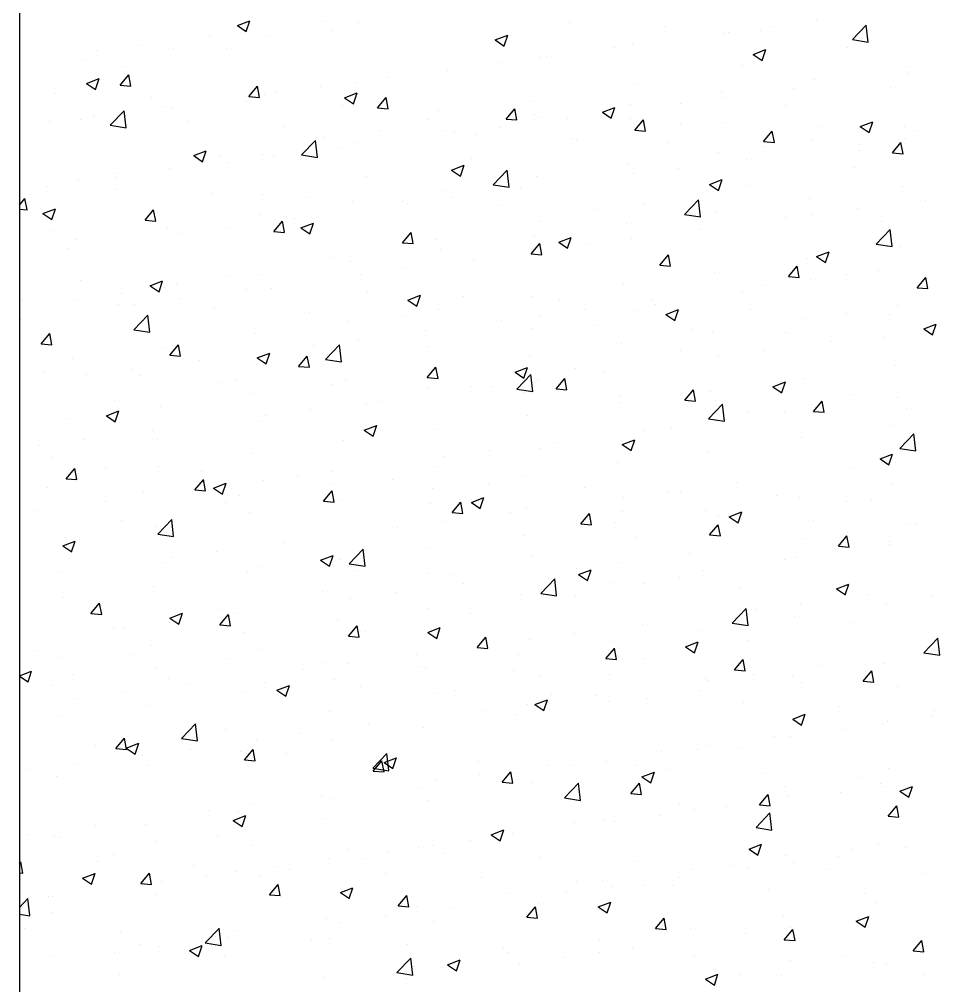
# Model space of a CAD drawing. Extents: x 417906 to 836305, y 43280 to 86914.
# Drawn here: x 418129.236 to 418130.518, y 43440.028 to 43441.375 of the extents above; entities that cross this region are included whole.
import ezdxf

# ---------------------------------------------------------------- set-up
doc = ezdxf.new("R2010")
doc.units = 0
doc.header["$MEASUREMENT"] = 0
doc.layers.add('DIM', color=4, linetype='CONTINUOUS')
doc.layers.add('ELE', color=3, linetype='CONTINUOUS')

# ---------------------------------------------------------------- blocks, each defined once
blk = doc.blocks.new('*X31')
at = {"layer": 'DIM', "color": 0}
for p, q in [((174.9075, 406.9775), (174.9425, 406.991)), ((174.9075, 406.9775), (174.9324, 406.9608)), ((174.9324, 406.9608), (174.9425, 406.991)), ((175.1458, 406.9898), (175.1458, 406.9898)), ((175.2461, 406.9859), (175.2461, 406.9859)), ((175.832, 406.9864), (175.832, 406.9864)), ((176.5212, 406.9937), (176.5212, 406.9937)), ((176.621, 406.9384), (176.66, 406.979)), ((176.6655, 406.9316), (176.66, 406.979)), ((174.9893, 406.9507), (174.9893, 406.9507)), ((175.1694, 406.9639), (175.1694, 406.9639)), ((175.6261, 406.9375), (175.6611, 406.9509)), ((175.6509, 406.9208), (175.6611, 406.951)), ((176.0989, 406.9751), (176.0989, 406.9751)), ((176.2615, 406.9562), (176.2615, 406.9562)), ((176.2749, 406.9585), (176.2749, 406.9585)), ((176.3658, 406.9639), (176.3658, 406.9639)), ((176.4001, 406.975), (176.4001, 406.975)), ((176.6327, 406.9526), (176.6327, 406.9526)), ((174.6407, 406.9232), (174.6407, 406.9232)), ((174.8301, 406.9482), (174.8301, 406.9482)), ((175.6261, 406.9375), (175.651, 406.9207)), ((176.0089, 406.9242), (176.0089, 406.9242)), ((176.621, 406.9384), (176.6655, 406.9315)), ((174.5155, 406.9068), (174.5155, 406.9068)), ((174.7296, 406.9132), (174.7296, 406.9132)), ((174.8779, 406.9138), (174.8779, 406.9138)), ((175.9591, 406.9169), (175.9591, 406.9169)), ((176.3446, 406.8974), (176.3797, 406.9109)), ((176.3446, 406.8974), (176.3695, 406.8807)), ((176.3695, 406.8807), (176.3796, 406.9109)), ((176.6068, 406.9158), (176.6068, 406.9158)), ((174.4771, 406.8812), (174.4771, 406.8812)), ((175.6446, 406.8755), (175.6446, 406.8755)), ((175.7522, 406.889), (175.7522, 406.889)), ((175.7698, 406.892), (175.7698, 406.892)), ((174.5863, 406.8638), (174.5863, 406.8638)), ((175.4925, 406.8515), (175.4925, 406.8515)), ((176.3152, 406.8657), (176.3152, 406.8657)), ((176.7718, 406.8624), (176.7718, 406.8624)), ((176.7737, 406.8443), (176.7737, 406.8443)), ((174.4874, 406.8163), (174.5224, 406.8297)), ((174.4874, 406.8163), (174.5123, 406.7995)), ((174.5123, 406.7996), (174.5224, 406.8298)), ((174.5807, 406.8113), (174.6048, 406.84)), ((174.6106, 406.8087), (174.6048, 406.8401)), ((175.24, 406.8195), (175.24, 406.8195)), ((175.3288, 406.834), (175.3288, 406.834)), ((176.0236, 406.8157), (176.0236, 406.8157)), ((176.5151, 406.8272), (176.5151, 406.8272)), ((174.5807, 406.8113), (174.6106, 406.8087)), ((174.9394, 406.7799), (174.9635, 406.8086)), ((174.9692, 406.7774), (174.9635, 406.8087)), ((175.0143, 406.7925), (175.0143, 406.7925)), ((175.1395, 406.809), (175.1395, 406.809)), ((175.206, 406.7762), (175.241, 406.7897)), ((175.2308, 406.7595), (175.241, 406.7897)), ((176.2554, 406.7897), (176.2554, 406.7897)), ((176.4579, 406.8027), (176.4579, 406.8027)), ((176.7266, 406.806), (176.7266, 406.806)), ((174.4001, 406.7873), (174.4001, 406.7873)), ((174.667, 406.776), (174.667, 406.776)), ((174.9339, 406.7648), (174.9339, 406.7648)), ((174.9394, 406.7799), (174.9692, 406.7773)), ((174.9833, 406.7843), (174.9833, 406.7843)), ((175.206, 406.7762), (175.2308, 406.7594)), ((175.298, 406.7485), (175.3221, 406.7773)), ((175.3279, 406.746), (175.3221, 406.7773)), ((175.732, 406.7656), (175.732, 406.7656)), ((176.1434, 406.7613), (176.1434, 406.7613)), ((176.2686, 406.7778), (176.2686, 406.7778)), ((174.5528, 406.6996), (174.5918, 406.7402)), ((174.5973, 406.6928), (174.5918, 406.7403)), ((174.6985, 406.751), (174.6985, 406.751)), ((174.7236, 406.7468), (174.7236, 406.7468)), ((175.2008, 406.7535), (175.2008, 406.7535)), ((175.298, 406.7485), (175.3279, 406.7459)), ((175.4677, 406.7422), (175.4677, 406.7422)), ((175.6566, 406.7172), (175.6807, 406.7459)), ((175.6865, 406.7146), (175.6807, 406.7459)), ((175.9245, 406.7362), (175.9595, 406.7496)), ((175.9245, 406.7362), (175.9494, 406.7194)), ((175.9494, 406.7195), (175.9595, 406.7497)), ((176.0029, 406.7577), (176.0029, 406.7577)), ((176.435, 406.756), (176.435, 406.756)), ((174.384, 406.7096), (174.384, 406.7096)), ((174.471, 406.7148), (174.471, 406.7148)), ((174.5055, 406.7201), (174.5055, 406.7201)), ((174.5092, 406.726), (174.5092, 406.726)), ((174.7724, 406.7089), (174.7724, 406.7089)), ((175.4404, 406.7156), (175.4404, 406.7156)), ((175.6566, 406.7172), (175.6865, 406.7145)), ((175.7346, 406.7309), (175.7346, 406.7309)), ((175.7461, 406.7225), (175.7461, 406.7225)), ((175.8276, 406.7197), (175.8276, 406.7197)), ((176.0015, 406.7196), (176.0015, 406.7196)), ((176.0152, 406.6858), (176.0394, 406.7145)), ((176.0451, 406.6832), (176.0393, 406.7146)), ((176.2684, 406.7084), (176.2684, 406.7084)), ((176.6431, 406.6961), (176.6781, 406.7096)), ((176.668, 406.6794), (176.6781, 406.7096)), ((174.5528, 406.6996), (174.5973, 406.6927)), ((175.0393, 406.6976), (175.0393, 406.6976)), ((175.3062, 406.6863), (175.3062, 406.6863)), ((175.4864, 406.685), (175.4864, 406.685)), ((175.6382, 406.6948), (175.6382, 406.6948)), ((176.0152, 406.6858), (176.0451, 406.6832)), ((176.1434, 406.7059), (176.1434, 406.7059)), ((176.3739, 406.6544), (176.398, 406.6831)), ((176.4038, 406.6519), (176.398, 406.6832)), ((176.5353, 406.6971), (176.5353, 406.6971)), ((176.6431, 406.6961), (176.668, 406.6794)), ((176.7657, 406.696), (176.7657, 406.696)), ((176.8023, 406.6858), (176.8023, 406.6858)), ((175.0865, 406.6169), (175.1254, 406.6575)), ((175.1309, 406.61), (175.1254, 406.6575)), ((175.1488, 406.6655), (175.1488, 406.6655)), ((175.2339, 406.653), (175.2339, 406.653)), ((175.5131, 406.6783), (175.5131, 406.6783)), ((175.5731, 406.675), (175.5731, 406.675)), ((175.84, 406.6638), (175.84, 406.6638)), ((175.8518, 406.6559), (175.8518, 406.6559)), ((176.3739, 406.6544), (176.4038, 406.6518)), ((176.509, 406.6608), (176.509, 406.6608)), ((176.7673, 406.6636), (176.7673, 406.6636)), ((174.7859, 406.615), (174.8209, 406.6284)), ((174.8107, 406.5982), (174.8209, 406.6285)), ((175.1973, 406.6367), (175.1973, 406.6367)), ((176.1069, 406.6525), (176.1069, 406.6525)), ((176.3739, 406.6412), (176.3739, 406.6412)), ((176.6408, 406.6299), (176.6408, 406.6299)), ((176.6422, 406.6471), (176.6422, 406.6471)), ((176.7325, 406.623), (176.7566, 406.6518)), ((176.7624, 406.6205), (176.7566, 406.6518)), ((174.7859, 406.615), (174.8107, 406.5982)), ((174.8572, 406.6155), (174.8572, 406.6155)), ((174.9772, 406.6178), (174.9772, 406.6178)), ((175.0079, 406.6118), (175.0079, 406.6118)), ((175.0865, 406.6169), (175.1309, 406.61)), ((175.5602, 406.6058), (175.5602, 406.6058)), ((176.2493, 406.6233), (176.2493, 406.6233)), ((176.3264, 406.6055), (176.3264, 406.6055)), ((176.7325, 406.623), (176.7624, 406.6204)), ((174.7175, 406.5803), (174.7175, 406.5803)), ((174.8828, 406.5953), (174.8828, 406.5953)), ((175.5044, 406.5749), (175.5394, 406.5884)), ((175.5044, 406.5749), (175.5293, 406.5581)), ((175.5293, 406.5582), (175.5394, 406.5884)), ((175.6201, 406.5341), (175.659, 406.5747)), ((175.6645, 406.5273), (175.659, 406.5747)), ((175.9968, 406.5913), (175.9968, 406.5913)), ((176.137, 406.5806), (176.137, 406.5806)), ((176.6259, 406.581), (176.6259, 406.581)), ((174.4649, 406.5483), (174.4649, 406.5483)), ((174.5656, 406.5654), (174.5656, 406.5654)), ((174.567, 406.5538), (174.567, 406.5538)), ((175.2686, 406.5557), (175.2686, 406.5557)), ((175.7401, 406.5561), (175.7401, 406.5561)), ((176.0118, 406.5641), (176.0118, 406.5641)), ((176.223, 406.5349), (176.258, 406.5483)), ((176.2478, 406.5182), (176.258, 406.5484)), ((174.3006, 406.5332), (174.3006, 406.5332)), ((174.3776, 406.5288), (174.3776, 406.5288)), ((174.5675, 406.5219), (174.5675, 406.5219)), ((175.4804, 406.5186), (175.4804, 406.5186)), ((175.6201, 406.5341), (175.6645, 406.5272)), ((175.6961, 406.5225), (175.6961, 406.5225)), ((176.223, 406.5349), (176.2479, 406.5181)), ((176.3343, 406.5309), (176.3343, 406.5309)), ((176.7597, 406.5295), (176.7597, 406.5295)), ((174.3, 406.4767), (174.3156, 406.4953)), ((174.3214, 406.464), (174.3156, 406.4954)), ((174.8344, 406.5106), (174.8344, 406.5106)), ((174.977, 406.5057), (174.977, 406.5057)), ((175.1013, 406.4993), (175.1013, 406.4993)), ((175.5067, 406.4976), (175.5067, 406.4976)), ((176.1537, 406.4513), (176.1926, 406.4919)), ((176.1982, 406.4445), (176.1926, 406.492)), ((176.5029, 406.4943), (176.5029, 406.4943)), ((174.3, 406.4658), (174.3214, 406.464)), ((174.3657, 406.4537), (174.4008, 406.4671)), ((174.3906, 406.437), (174.4007, 406.4672)), ((175.2278, 406.4866), (175.2278, 406.4866)), ((175.3682, 406.488), (175.3682, 406.488)), ((175.3815, 406.4811), (175.3815, 406.4811)), ((175.6351, 406.4768), (175.6351, 406.4768)), ((175.902, 406.4655), (175.902, 406.4655)), ((176.0428, 406.4809), (176.0428, 406.4809)), ((176.6358, 406.4664), (176.6358, 406.4664)), ((176.8252, 406.4913), (176.8252, 406.4913)), ((174.3657, 406.4537), (174.3906, 406.4369)), ((174.6501, 406.4352), (174.6742, 406.4639)), ((174.68, 406.4326), (174.6742, 406.464)), ((174.6854, 406.4556), (174.6854, 406.4556)), ((174.9711, 406.4514), (174.9711, 406.4514)), ((175.0658, 406.4395), (175.0658, 406.4395)), ((176.1537, 406.4513), (176.1982, 406.4445)), ((176.169, 406.4542), (176.169, 406.4542)), ((176.2433, 406.4568), (176.2433, 406.4568)), ((176.4359, 406.4429), (176.4359, 406.4429)), ((176.5106, 406.4499), (176.5106, 406.4499)), ((174.6501, 406.4352), (174.68, 406.4326)), ((174.7114, 406.4139), (174.7114, 406.4139)), ((174.8764, 406.4146), (174.8764, 406.4146)), ((175.0087, 406.4038), (175.0328, 406.4325)), ((175.0386, 406.4013), (175.0328, 406.4326)), ((175.0843, 406.4136), (175.1193, 406.4271)), ((175.0843, 406.4136), (175.1092, 406.3969)), ((175.1092, 406.3969), (175.1193, 406.4271)), ((175.7512, 406.4308), (175.7512, 406.4308)), ((175.9907, 406.4248), (175.9907, 406.4248)), ((176.7028, 406.4317), (176.7028, 406.4317)), ((174.3938, 406.4056), (174.3938, 406.4056)), ((174.7512, 406.3981), (174.7512, 406.3981)), ((175.0087, 406.4038), (175.0386, 406.4012)), ((175.3674, 406.3724), (175.3915, 406.4012)), ((175.3972, 406.3699), (175.3915, 406.4012)), ((175.734, 406.3896), (175.734, 406.3896)), ((175.8029, 406.3736), (175.8379, 406.387)), ((175.8277, 406.3569), (175.8379, 406.3871)), ((176.1949, 406.4083), (176.1949, 406.4083)), ((176.6873, 406.3686), (176.7263, 406.4092)), ((176.7318, 406.3617), (176.7263, 406.4092)), ((174.4588, 406.3819), (174.4588, 406.3819)), ((175.3674, 406.3724), (175.3973, 406.3698)), ((175.4596, 406.3808), (175.4596, 406.3808)), ((175.726, 406.3411), (175.7501, 406.3698)), ((175.7559, 406.3385), (175.7501, 406.3699)), ((175.8029, 406.3736), (175.8277, 406.3568)), ((175.8803, 406.3669), (175.8803, 406.3669)), ((176.0055, 406.3834), (176.0055, 406.3834)), ((176.6873, 406.3686), (176.7318, 406.3617)), ((176.7536, 406.3631), (176.7536, 406.3631)), ((174.4355, 406.3566), (174.4355, 406.3566)), ((175.168, 406.3307), (175.168, 406.3307)), ((175.4743, 406.3521), (175.4743, 406.3521)), ((175.726, 406.3411), (175.7559, 406.3384)), ((176.0846, 406.3097), (176.1087, 406.3384)), ((176.1145, 406.3071), (176.1087, 406.3385)), ((176.5214, 406.3336), (176.5565, 406.347)), ((176.5214, 406.3336), (176.5463, 406.3168)), ((176.5463, 406.3168), (176.5564, 406.3471)), ((175.2217, 406.3201), (175.2217, 406.3201)), ((175.5645, 406.3253), (175.5645, 406.3253)), ((176.0846, 406.3097), (176.1145, 406.3071)), ((176.4433, 406.2783), (176.4674, 406.307)), ((176.4731, 406.2758), (176.4673, 406.3071)), ((176.4969, 406.3279), (176.4969, 406.3279)), ((174.8764, 406.2807), (174.8764, 406.2807)), ((174.965, 406.2849), (174.965, 406.2849)), ((175.25, 406.2839), (175.25, 406.2839)), ((175.3752, 406.3004), (175.3752, 406.3004)), ((176.2372, 406.2904), (176.2372, 406.2904)), ((176.4433, 406.2783), (176.4731, 406.2757)), ((176.6053, 406.2826), (176.6053, 406.2826)), ((176.6936, 406.2941), (176.6936, 406.2941)), ((174.4701, 406.2664), (174.4701, 406.2664)), ((174.6642, 406.2524), (174.6992, 406.2658)), ((174.6642, 406.2524), (174.6891, 406.2356)), ((174.6891, 406.2357), (174.6992, 406.2659)), ((174.737, 406.2551), (174.737, 406.2551)), ((175.9846, 406.2584), (175.9846, 406.2584)), ((176.3791, 406.2527), (176.3791, 406.2527)), ((176.5043, 406.2691), (176.5043, 406.2691)), ((176.8019, 406.2469), (176.826, 406.2757)), ((176.8318, 406.2444), (176.826, 406.2757)), ((174.5848, 406.2306), (174.5848, 406.2306)), ((174.7053, 406.2474), (174.7053, 406.2474)), ((174.9342, 406.2423), (174.9342, 406.2423)), ((175.0039, 406.2438), (175.0039, 406.2438)), ((175.2709, 406.2325), (175.2709, 406.2325)), ((175.3828, 406.2123), (175.4178, 406.2258)), ((175.4076, 406.1956), (175.4178, 406.2258)), ((175.7279, 406.2232), (175.7279, 406.2232)), ((176.3137, 406.2326), (176.3137, 406.2326)), ((176.8019, 406.2469), (176.8318, 406.2443)), ((174.3086, 406.2105), (174.3086, 406.2105)), ((174.4528, 406.2154), (174.4528, 406.2154)), ((174.5755, 406.1992), (174.5755, 406.1992)), ((174.6197, 406.2009), (174.6197, 406.2009)), ((174.7449, 406.2174), (174.7449, 406.2174)), ((175.3828, 406.2123), (175.4076, 406.1956)), ((175.5378, 406.2213), (175.5378, 406.2213)), ((175.8047, 406.21), (175.8047, 406.21)), ((176.0633, 406.2111), (176.0633, 406.2111)), ((176.0716, 406.1987), (176.0716, 406.1987)), ((176.7475, 406.1966), (176.7475, 406.1966)), ((174.6191, 406.1298), (174.6581, 406.1704)), ((174.6636, 406.123), (174.6581, 406.1704)), ((174.8425, 406.1879), (174.8425, 406.1879)), ((175.1094, 406.1767), (175.1094, 406.1767)), ((175.4682, 406.1857), (175.4682, 406.1857)), ((175.7488, 406.1697), (175.7488, 406.1697)), ((175.874, 406.1862), (175.874, 406.1862)), ((176.0221, 406.1825), (176.0221, 406.1825)), ((176.1013, 406.1723), (176.1363, 406.1857)), ((176.1013, 406.1723), (176.1262, 406.1555)), ((176.1262, 406.1556), (176.1363, 406.1858)), ((176.3385, 406.1874), (176.3385, 406.1874)), ((176.6054, 406.1762), (176.6054, 406.1762)), ((176.7251, 406.1729), (176.7251, 406.1729)), ((174.3039, 406.1594), (174.3039, 406.1594)), ((175.2157, 406.1537), (175.2157, 406.1537)), ((175.3763, 406.1654), (175.3763, 406.1654)), ((175.6432, 406.1541), (175.6432, 406.1541)), ((175.9101, 406.1428), (175.9101, 406.1428)), ((176.4908, 406.1614), (176.4908, 406.1614)), ((176.8199, 406.1322), (176.8549, 406.1457)), ((176.8448, 406.1155), (176.8549, 406.1457)), ((174.3609, 406.0905), (174.385, 406.1192)), ((174.3907, 406.0879), (174.3849, 406.1193)), ((174.6191, 406.1298), (174.6636, 406.1229)), ((174.9589, 406.1185), (174.9589, 406.1185)), ((175.433, 406.1281), (175.433, 406.1281)), ((175.7305, 406.1325), (175.7305, 406.1325)), ((176.177, 406.1316), (176.177, 406.1316)), ((176.2311, 406.1239), (176.2311, 406.1239)), ((176.4335, 406.1228), (176.4335, 406.1228)), ((176.4439, 406.1203), (176.4439, 406.1203)), ((176.8199, 406.1322), (176.8448, 406.1155)), ((174.3609, 406.0905), (174.3907, 406.0879)), ((174.7195, 406.0591), (174.7436, 406.0878)), ((174.7494, 406.0565), (174.7436, 406.0879)), ((175.1527, 406.047), (175.1917, 406.0876)), ((175.1972, 406.0402), (175.1917, 406.0877)), ((175.2436, 406.1032), (175.2436, 406.1032)), ((175.9785, 406.0919), (175.9785, 406.0919)), ((176.5621, 406.0969), (176.5621, 406.0969)), ((176.7108, 406.109), (176.7108, 406.109)), ((174.6992, 406.081), (174.6992, 406.081)), ((174.9627, 406.0511), (174.9977, 406.0645)), ((174.9875, 406.0344), (174.9977, 406.0646)), ((175.1185, 406.0867), (175.1185, 406.0867)), ((175.4389, 406.0824), (175.4389, 406.0824)), ((176.1419, 406.0728), (176.1419, 406.0728)), ((176.3727, 406.0719), (176.3727, 406.0719)), ((174.4467, 406.049), (174.4467, 406.049)), ((174.7195, 406.0591), (174.7494, 406.0565)), ((174.8027, 406.0451), (174.8027, 406.0451)), ((174.9627, 406.0511), (174.9875, 406.0343)), ((175.0781, 406.0277), (175.1022, 406.0564)), ((175.108, 406.0252), (175.1022, 406.0565)), ((175.1527, 406.047), (175.1972, 406.0402)), ((175.7218, 406.0567), (175.7218, 406.0567)), ((176.2476, 406.0555), (176.2476, 406.0555)), ((174.3706, 406.0122), (174.3706, 406.0122)), ((174.6133, 406.0202), (174.6133, 406.0202)), ((175.0781, 406.0277), (175.108, 406.0251)), ((175.1473, 406.0324), (175.1473, 406.0324)), ((175.4367, 405.9963), (175.4608, 406.0251)), ((175.4666, 405.9938), (175.4608, 406.0251)), ((175.4621, 406.0192), (175.4621, 406.0192)), ((175.6812, 406.011), (175.7162, 406.0245)), ((175.6812, 406.011), (175.7061, 405.9943)), ((175.7061, 405.9943), (175.7162, 406.0245)), ((175.8503, 406.0227), (175.8503, 406.0227)), ((175.9318, 406.0139), (175.9318, 406.0139)), ((176.7414, 406.0302), (176.7414, 406.0302)), ((174.4882, 406.0037), (174.4882, 406.0037)), ((174.6376, 406.0009), (174.6376, 406.0009)), ((174.8557, 405.9823), (174.8557, 405.9823)), ((174.9045, 405.9897), (174.9045, 405.9897)), ((175.2096, 405.9872), (175.2096, 405.9872)), ((175.4367, 405.9963), (175.4666, 405.9937)), ((175.6864, 405.9643), (175.7253, 406.0049)), ((175.7308, 405.9574), (175.7253, 406.0049)), ((175.7424, 405.989), (175.7424, 405.989)), ((175.7954, 405.965), (175.8195, 405.9937)), ((175.8252, 405.9624), (175.8195, 405.9938)), ((176.3998, 405.971), (176.4348, 405.9844)), ((176.4246, 405.9543), (176.4348, 405.9845)), ((176.4847, 405.995), (176.4847, 405.995)), ((175.1714, 405.9784), (175.1714, 405.9784)), ((175.4383, 405.9671), (175.4383, 405.9671)), ((175.5587, 405.9727), (175.5587, 405.9727)), ((175.6172, 405.9725), (175.6172, 405.9725)), ((175.6864, 405.9643), (175.7308, 405.9574)), ((175.7052, 405.9558), (175.7052, 405.9558)), ((175.7954, 405.965), (175.8253, 405.9624)), ((176.154, 405.9336), (176.1781, 405.9623)), ((176.1839, 405.931), (176.1781, 405.9624)), ((176.225, 405.9575), (176.225, 405.9575)), ((176.3998, 405.971), (176.4247, 405.9542)), ((174.5641, 405.9323), (174.5641, 405.9323)), ((174.9529, 405.952), (174.9529, 405.952)), ((175.3015, 405.9309), (175.3015, 405.9309)), ((175.9721, 405.9446), (175.9721, 405.9446)), ((176.154, 405.9336), (176.1839, 405.931)), ((176.239, 405.9333), (176.239, 405.9333)), ((176.5126, 405.9022), (176.5367, 405.9309)), ((176.5425, 405.8997), (176.5367, 405.931)), ((176.6245, 405.9478), (176.6245, 405.9478)), ((176.7463, 405.9412), (176.7463, 405.9412)), ((174.5425, 405.8898), (174.5776, 405.9032)), ((174.5674, 405.8731), (174.5775, 405.9033)), ((174.6932, 405.9145), (174.6932, 405.9145)), ((175.1121, 405.906), (175.1121, 405.906)), ((175.2671, 405.9226), (175.2671, 405.9226)), ((175.9725, 405.9255), (175.9725, 405.9255)), ((176.22, 405.8815), (176.2589, 405.9221)), ((176.2644, 405.8747), (176.2589, 405.9222)), ((176.4306, 405.8997), (176.4306, 405.8997)), ((176.5059, 405.922), (176.5059, 405.922)), ((176.5126, 405.9022), (176.5425, 405.8996)), ((176.7728, 405.9107), (176.7728, 405.9107)), ((174.4406, 405.8825), (174.4406, 405.8825)), ((174.5425, 405.8898), (174.5674, 405.873)), ((174.9755, 405.8726), (174.9755, 405.8726)), ((174.9869, 405.8895), (174.9869, 405.8895)), ((175.7157, 405.8903), (175.7157, 405.8903)), ((176.22, 405.8815), (176.2645, 405.8746)), ((176.2412, 405.8747), (176.2412, 405.8747)), ((176.3329, 405.8978), (176.3329, 405.8978)), ((174.6712, 405.8479), (174.6712, 405.8479)), ((175.2611, 405.8498), (175.2961, 405.8632)), ((175.2611, 405.8498), (175.286, 405.833)), ((175.286, 405.833), (175.2961, 405.8633)), ((175.456, 405.8528), (175.456, 405.8528)), ((176.0413, 405.8477), (176.0413, 405.8477)), ((176.116, 405.8583), (176.116, 405.8583)), ((176.7353, 405.8637), (176.7353, 405.8637)), ((174.4818, 405.823), (174.4818, 405.823)), ((174.684, 405.8225), (174.684, 405.8225)), ((175.2035, 405.8208), (175.2035, 405.8208)), ((175.9797, 405.8097), (176.0147, 405.8232)), ((176.0045, 405.793), (176.0147, 405.8232)), ((176.4786, 405.8285), (176.4786, 405.8285)), ((176.7536, 405.7988), (176.7926, 405.8394)), ((176.7981, 405.7919), (176.7925, 405.8394)), ((174.3566, 405.8065), (174.3566, 405.8065)), ((175.6109, 405.7918), (175.6109, 405.7918)), ((175.7497, 405.7977), (175.7497, 405.7977)), ((175.8002, 405.8167), (175.8002, 405.8167)), ((175.9797, 405.8097), (176.0045, 405.7929)), ((176.2189, 405.791), (176.2189, 405.791)), ((176.7536, 405.7988), (176.7981, 405.7919)), ((174.3924, 405.7724), (174.3924, 405.7724)), ((174.9468, 405.7856), (174.9468, 405.7856)), ((175.4857, 405.7753), (175.4857, 405.7753)), ((176.6982, 405.7697), (176.7332, 405.7831)), ((176.6982, 405.7697), (176.7231, 405.7529)), ((176.7231, 405.753), (176.7332, 405.7832)), ((174.4302, 405.7144), (174.4543, 405.7431)), ((174.4601, 405.7118), (174.4543, 405.7432)), ((174.5402, 405.7455), (174.5402, 405.7455)), ((174.6871, 405.7481), (174.6871, 405.7481)), ((175.4581, 405.7476), (175.4581, 405.7476)), ((175.9664, 405.759), (175.9664, 405.759)), ((176.6148, 405.744), (176.6148, 405.744)), ((176.74, 405.7605), (176.74, 405.7605)), ((174.4302, 405.7144), (174.4601, 405.7118)), ((174.4345, 405.7161), (174.4345, 405.7161)), ((174.7889, 405.683), (174.813, 405.7117)), ((174.8071, 405.7342), (174.8071, 405.7342)), ((174.8187, 405.6804), (174.813, 405.7118)), ((175.074, 405.7229), (175.074, 405.7229)), ((175.1699, 405.7337), (175.1699, 405.7337)), ((175.3409, 405.7116), (175.3409, 405.7116)), ((175.7097, 405.7238), (175.7097, 405.7238)), ((174.3787, 405.6896), (174.3787, 405.6896)), ((174.841, 405.6885), (174.876, 405.7019)), ((174.841, 405.6885), (174.8659, 405.6717)), ((174.8554, 405.6923), (174.8554, 405.6923)), ((174.8659, 405.6718), (174.876, 405.702)), ((174.9806, 405.7088), (174.9806, 405.7088)), ((175.1665, 405.6976), (175.1665, 405.6976)), ((175.45, 405.6863), (175.45, 405.6863)), ((175.6078, 405.7003), (175.6078, 405.7003)), ((175.8747, 405.6891), (175.8747, 405.6891)), ((176.299, 405.7025), (176.299, 405.7025)), ((176.7293, 405.6973), (176.7293, 405.6973)), ((174.6456, 405.6783), (174.6456, 405.6783)), ((174.7889, 405.683), (174.8187, 405.6804)), ((174.9125, 405.667), (174.9125, 405.667)), ((175.1475, 405.6516), (175.1716, 405.6803)), ((175.1774, 405.6491), (175.1716, 405.6804)), ((175.5596, 405.6485), (175.5946, 405.6619)), ((175.5844, 405.6317), (175.5946, 405.662)), ((175.9845, 405.6611), (175.9845, 405.6611)), ((176.1097, 405.6775), (176.1097, 405.6775)), ((176.1417, 405.6778), (176.1417, 405.6778)), ((176.4086, 405.6665), (176.4086, 405.6665)), ((176.4725, 405.6621), (176.4725, 405.6621)), ((174.5396, 405.6507), (174.5396, 405.6507)), ((174.8749, 405.6475), (174.8749, 405.6475)), ((175.1475, 405.6516), (175.1774, 405.649)), ((175.1794, 405.6557), (175.1794, 405.6557)), ((175.1974, 405.6543), (175.1974, 405.6543)), ((175.4464, 405.6445), (175.4464, 405.6445)), ((175.5061, 405.6202), (175.5302, 405.649)), ((175.536, 405.6177), (175.5302, 405.649)), ((175.5596, 405.6485), (175.5844, 405.6317)), ((175.7133, 405.6332), (175.7133, 405.6332)), ((176.6038, 405.6495), (176.6038, 405.6495)), ((176.6755, 405.6552), (176.6755, 405.6552)), ((174.3503, 405.6258), (174.3503, 405.6258)), ((174.9407, 405.6191), (174.9407, 405.6191)), ((175.5061, 405.6202), (175.536, 405.6176)), ((175.6687, 405.6195), (175.6687, 405.6195)), ((175.8647, 405.5889), (175.8889, 405.6176)), ((175.8946, 405.5863), (175.8888, 405.6177)), ((175.9802, 405.6219), (175.9802, 405.6219)), ((176.2129, 405.6246), (176.2129, 405.6246)), ((176.2471, 405.6106), (176.2471, 405.6106)), ((176.2781, 405.6084), (176.3131, 405.6218)), ((176.2781, 405.6084), (176.303, 405.5916)), ((176.303, 405.5917), (176.3131, 405.6219)), ((174.5833, 405.5975), (174.5833, 405.5975)), ((174.681, 405.5816), (174.681, 405.5816)), ((174.6854, 405.56), (174.7244, 405.6006)), ((174.7299, 405.5531), (174.7244, 405.6006)), ((175.3542, 405.5781), (175.3542, 405.5781)), ((175.4793, 405.5945), (175.4793, 405.5945)), ((175.8647, 405.5889), (175.8946, 405.5863)), ((175.9603, 405.5926), (175.9603, 405.5926)), ((176.2234, 405.5575), (176.2475, 405.5862)), ((176.2533, 405.5549), (176.2475, 405.5863)), ((176.3122, 405.5995), (176.3122, 405.5995)), ((176.514, 405.5993), (176.514, 405.5993)), ((176.7809, 405.5881), (176.7809, 405.5881)), ((176.7978, 405.5882), (176.7978, 405.5882)), ((174.4284, 405.5496), (174.4284, 405.5496)), ((174.6854, 405.56), (174.7299, 405.5531)), ((175.7036, 405.5574), (175.7036, 405.5574)), ((176.0206, 405.5494), (176.0206, 405.5494)), ((176.2234, 405.5575), (176.2533, 405.5549)), ((176.582, 405.5261), (176.6061, 405.5548)), ((176.6119, 405.5236), (176.6061, 405.5549)), ((176.6084, 405.5633), (176.6084, 405.5633)), ((174.4209, 405.5272), (174.4559, 405.5407)), ((174.4209, 405.5272), (174.4458, 405.5105)), ((174.4457, 405.5105), (174.4559, 405.5407)), ((175.0384, 405.5365), (175.0384, 405.5365)), ((176.4833, 405.5468), (176.4833, 405.5468)), ((176.582, 405.5261), (176.6119, 405.5235)), ((176.7232, 405.5308), (176.7232, 405.5308)), ((176.7236, 405.5397), (176.7236, 405.5397)), ((174.7239, 405.4951), (174.7239, 405.4951)), ((174.849, 405.5116), (174.849, 405.5116)), ((175.1394, 405.4872), (175.1745, 405.5006)), ((175.1643, 405.4705), (175.1744, 405.5007)), ((175.219, 405.4772), (175.258, 405.5178)), ((175.2635, 405.4704), (175.258, 405.5179)), ((175.4439, 405.5199), (175.4439, 405.5199)), ((175.729, 405.4993), (175.729, 405.4993)), ((176.1675, 405.5053), (176.1675, 405.5053)), ((176.4665, 405.4956), (176.4665, 405.4956)), ((174.4407, 405.4913), (174.4407, 405.4913)), ((174.7076, 405.48), (174.7076, 405.48)), ((174.9745, 405.4687), (174.9745, 405.4687)), ((175.1394, 405.4872), (175.1643, 405.4704)), ((175.1913, 405.4879), (175.1913, 405.4879)), ((175.219, 405.4772), (175.2635, 405.4703)), ((175.9781, 405.4803), (175.9781, 405.4803)), ((176.432, 405.4897), (176.432, 405.4897)), ((174.4081, 405.4535), (174.4081, 405.4535)), ((174.9346, 405.4527), (174.9346, 405.4527)), ((175.2415, 405.4575), (175.2415, 405.4575)), ((175.4374, 405.4493), (175.4374, 405.4493)), ((175.5084, 405.4462), (175.5084, 405.4462)), ((175.853, 405.4638), (175.853, 405.4638)), ((175.858, 405.4471), (175.893, 405.4606)), ((175.858, 405.4471), (175.8829, 405.4304)), ((175.8829, 405.4304), (175.893, 405.4606)), ((176.2068, 405.4582), (176.2068, 405.4582)), ((174.6749, 405.4152), (174.6749, 405.4152)), ((175.5372, 405.4223), (175.5372, 405.4223)), ((175.7527, 405.3945), (175.7916, 405.4351)), ((175.7753, 405.4349), (175.7753, 405.4349)), ((175.7971, 405.3876), (175.7916, 405.4351)), ((175.9542, 405.4261), (175.9542, 405.4261)), ((176.0422, 405.4236), (176.0422, 405.4236)), ((176.1404, 405.4396), (176.1404, 405.4396)), ((176.5766, 405.4071), (176.6116, 405.4205)), ((176.6014, 405.3904), (176.6116, 405.4206)), ((175.1459, 405.3992), (175.1459, 405.3992)), ((175.3478, 405.3973), (175.3478, 405.3973)), ((175.6975, 405.3909), (175.6975, 405.3909)), ((175.7527, 405.3945), (175.7971, 405.3876)), ((175.8488, 405.3896), (175.8488, 405.3896)), ((176.3091, 405.4124), (176.3091, 405.4124)), ((176.576, 405.4011), (176.576, 405.4011)), ((176.5766, 405.4071), (176.6015, 405.3903)), ((176.6663, 405.391), (176.6663, 405.391)), ((176.8429, 405.3898), (176.8429, 405.3898)), ((174.4224, 405.3832), (174.4224, 405.3832)), ((174.4996, 405.3383), (174.5237, 405.367)), ((174.5295, 405.3357), (174.5237, 405.3671)), ((175.2226, 405.3809), (175.2226, 405.3809)), ((176.4769, 405.3661), (176.4769, 405.3661)), ((176.7171, 405.3644), (176.7171, 405.3644)), ((174.4996, 405.3383), (174.5295, 405.3357)), ((174.7193, 405.3259), (174.7543, 405.3394)), ((174.7442, 405.3092), (174.7543, 405.3394)), ((174.8543, 405.3492), (174.8543, 405.3492)), ((174.8582, 405.3069), (174.8823, 405.3356)), ((174.8881, 405.3044), (174.8823, 405.3357)), ((174.9069, 405.3393), (174.9069, 405.3393)), ((175.4378, 405.3535), (175.4378, 405.3535)), ((175.5573, 405.3395), (175.5573, 405.3395)), ((176.2863, 405.3117), (176.3252, 405.3523)), ((176.3307, 405.3049), (176.3252, 405.3523)), ((176.3517, 405.3496), (176.3517, 405.3496)), ((174.7175, 405.3144), (174.7175, 405.3144)), ((174.7193, 405.3259), (174.7442, 405.3091)), ((174.8582, 405.3069), (174.8881, 405.3043)), ((175.1853, 405.3214), (175.1853, 405.3214)), ((176.036, 405.308), (176.036, 405.308)), ((176.2863, 405.3117), (176.3307, 405.3048)), ((176.4604, 405.3292), (176.4604, 405.3292)), ((176.623, 405.3147), (176.623, 405.3147)), ((174.5627, 405.2991), (174.5627, 405.2991)), ((174.5923, 405.2979), (174.5923, 405.2979)), ((174.9285, 405.2862), (174.9285, 405.2862)), ((175.2169, 405.2755), (175.241, 405.3043)), ((175.2467, 405.273), (175.241, 405.3043)), ((175.2657, 405.2895), (175.2657, 405.2895)), ((175.4379, 405.2859), (175.4729, 405.2993)), ((175.4379, 405.2859), (175.4628, 405.2691)), ((175.4628, 405.2692), (175.4729, 405.2994)), ((175.8466, 405.2831), (175.8466, 405.2831)), ((176.2007, 405.2917), (176.2007, 405.2917)), ((175.2169, 405.2755), (175.2467, 405.2729)), ((175.5755, 405.2442), (175.5996, 405.2729)), ((175.6054, 405.2416), (175.5996, 405.2729)), ((175.7214, 405.2666), (175.7214, 405.2666)), ((175.9481, 405.2597), (175.9481, 405.2597)), ((176.1565, 405.2458), (176.1915, 405.2593)), ((176.1813, 405.2291), (176.1915, 405.2593)), ((176.3314, 405.2646), (176.3314, 405.2646)), ((176.8199, 405.2289), (176.8588, 405.2695)), ((176.8644, 405.2221), (176.8588, 405.2696)), ((174.3433, 405.2358), (174.3433, 405.2358)), ((174.6688, 405.2487), (174.6688, 405.2487)), ((174.9741, 405.2394), (174.9741, 405.2394)), ((175.5755, 405.2442), (175.6054, 405.2415)), ((175.9341, 405.2128), (175.9582, 405.2415)), ((175.964, 405.2102), (175.9582, 405.2416)), ((176.1565, 405.2458), (176.1813, 405.2291)), ((176.8199, 405.2289), (176.8644, 405.2221)), ((176.8505, 405.2354), (176.8505, 405.2354)), ((174.4163, 405.2167), (174.4163, 405.2167)), ((174.6103, 405.2245), (174.6103, 405.2245)), ((174.8772, 405.2132), (174.8772, 405.2132)), ((175.1441, 405.202), (175.1441, 405.202)), ((175.2163, 405.2001), (175.2163, 405.2001)), ((175.4056, 405.2251), (175.4056, 405.2251)), ((175.6914, 405.2245), (175.6914, 405.2245)), ((175.9341, 405.2128), (175.964, 405.2102)), ((176.0398, 405.2146), (176.0398, 405.2146)), ((176.2928, 405.1814), (176.3169, 405.2101)), ((176.3226, 405.1788), (176.3168, 405.2102)), ((174.3, 405.1649), (174.3342, 405.1781)), ((174.3241, 405.1479), (174.3342, 405.1782)), ((174.6825, 405.1894), (174.6825, 405.1894)), ((175.0911, 405.1837), (175.0911, 405.1837)), ((175.411, 405.1907), (175.411, 405.1907)), ((175.4317, 405.187), (175.4317, 405.187)), ((175.6779, 405.1794), (175.6779, 405.1794)), ((176.2928, 405.1814), (176.3226, 405.1788)), ((176.5347, 405.1938), (176.5347, 405.1938)), ((176.6514, 405.15), (176.6755, 405.1787)), ((176.6813, 405.1475), (176.6755, 405.1788)), ((176.711, 405.198), (176.711, 405.198)), ((174.3, 405.1642), (174.3241, 405.1479)), ((174.4488, 405.1686), (174.4488, 405.1686)), ((174.7157, 405.1574), (174.7157, 405.1574)), ((174.9826, 405.1461), (174.9826, 405.1461)), ((175.1792, 405.155), (175.1792, 405.155)), ((175.7482, 405.1645), (175.7482, 405.1645)), ((175.9448, 405.1681), (175.9448, 405.1681)), ((176.2117, 405.1569), (176.2117, 405.1569)), ((176.2202, 405.1524), (176.2202, 405.1524)), ((176.3454, 405.1689), (176.3454, 405.1689)), ((176.4543, 405.1627), (176.4543, 405.1627)), ((176.4786, 405.1456), (176.4786, 405.1456)), ((176.6514, 405.15), (176.6813, 405.1474)), ((174.3909, 405.1393), (174.3909, 405.1393)), ((174.7753, 405.1421), (174.7753, 405.1421)), ((174.9225, 405.1198), (174.9225, 405.1198)), ((175.0178, 405.1246), (175.0528, 405.1381)), ((175.0178, 405.1246), (175.0427, 405.1078)), ((175.0427, 405.1079), (175.0528, 405.1381)), ((175.2495, 405.1348), (175.2495, 405.1348)), ((175.5164, 405.1235), (175.5164, 405.1235)), ((176.1946, 405.1253), (176.1946, 405.1253)), ((176.7456, 405.1343), (176.7456, 405.1343)), ((174.4608, 405.1007), (174.4608, 405.1007)), ((174.586, 405.1172), (174.586, 405.1172)), ((175.4566, 405.1145), (175.4566, 405.1145)), ((175.7364, 405.0846), (175.7714, 405.098)), ((175.7612, 405.0679), (175.7714, 405.0981)), ((175.7833, 405.1122), (175.7833, 405.1122)), ((175.9044, 405.1108), (175.9044, 405.1108)), ((175.9421, 405.0933), (175.9421, 405.0933)), ((176.0502, 405.101), (176.0502, 405.101)), ((174.6628, 405.0823), (174.6628, 405.0823)), ((175.165, 405.0644), (175.165, 405.0644)), ((175.5899, 405.0694), (175.5899, 405.0694)), ((175.7151, 405.0859), (175.7151, 405.0859)), ((175.7364, 405.0846), (175.7612, 405.0678)), ((176.3172, 405.0897), (176.3172, 405.0897)), ((176.5841, 405.0784), (176.5841, 405.0784)), ((176.851, 405.0671), (176.851, 405.0671)), ((174.4102, 405.0503), (174.4102, 405.0503)), ((175.6853, 405.058), (175.6853, 405.058)), ((176.4549, 405.0445), (176.4899, 405.058)), ((176.4549, 405.0445), (176.4798, 405.0277)), ((176.4798, 405.0278), (176.4899, 405.058)), ((176.719, 405.0382), (176.719, 405.0382)), ((176.8441, 405.0547), (176.8441, 405.0547)), ((174.7517, 404.9902), (174.7907, 405.0308)), ((174.7962, 404.9833), (174.7906, 405.0308)), ((174.8734, 405.0144), (174.8734, 405.0144)), ((175.2741, 405.0279), (175.2741, 405.0279)), ((175.4256, 405.0206), (175.4256, 405.0206)), ((176.6023, 405.0164), (176.6023, 405.0164)), ((176.7049, 405.0315), (176.7049, 405.0315)), ((174.569, 404.9622), (174.5931, 404.9909)), ((174.5989, 404.9596), (174.5931, 404.991)), ((174.7517, 404.9902), (174.7962, 404.9833)), ((174.9596, 404.9865), (174.9596, 404.9865)), ((175.0847, 405.0029), (175.0847, 405.0029)), ((175.1731, 404.9885), (175.1731, 404.9885)), ((176.4032, 404.9966), (176.4032, 404.9966)), ((176.4482, 404.9963), (176.4482, 404.9963)), ((174.5108, 404.9704), (174.5108, 404.9704)), ((174.569, 404.9622), (174.5989, 404.9596)), ((174.5818, 404.9643), (174.5818, 404.9643)), ((174.5977, 404.9633), (174.6327, 404.9768)), ((174.5977, 404.9633), (174.6226, 404.9466)), ((174.6225, 404.9466), (174.6327, 404.9768)), ((174.7777, 404.9591), (174.7777, 404.9591)), ((174.9276, 404.9308), (174.9517, 404.9595)), ((174.9575, 404.9283), (174.9517, 404.9596)), ((176.1885, 404.9588), (176.1885, 404.9588)), ((176.2138, 404.9717), (176.2138, 404.9717)), ((176.3108, 404.9663), (176.3108, 404.9663)), ((174.6438, 404.9449), (174.6438, 404.9449)), ((174.9164, 404.9533), (174.9164, 404.9533)), ((174.9276, 404.9308), (174.9575, 404.9282)), ((175.0446, 404.9478), (175.0446, 404.9478)), ((175.2853, 404.9074), (175.3243, 404.948)), ((175.3115, 404.9365), (175.3115, 404.9365)), ((175.3162, 404.9233), (175.3513, 404.9367)), ((175.3298, 404.9006), (175.3243, 404.9481)), ((175.3411, 404.9066), (175.3512, 404.9368)), ((176.0887, 404.9552), (176.0887, 404.9552)), ((174.3293, 404.9035), (174.3293, 404.9035)), ((174.4544, 404.9199), (174.4544, 404.9199)), ((174.6567, 404.9159), (174.6567, 404.9159)), ((175.2853, 404.9074), (175.3298, 404.9005)), ((175.2862, 404.8994), (175.3103, 404.9282)), ((175.3161, 404.8969), (175.3103, 404.9282)), ((175.3162, 404.9233), (175.3411, 404.9065)), ((175.5784, 404.9253), (175.5784, 404.9253)), ((175.7729, 404.9136), (175.7729, 404.9136)), ((175.8453, 404.914), (175.8453, 404.914)), ((175.936, 404.9268), (175.936, 404.9268)), ((176.0192, 404.9163), (176.0192, 404.9163)), ((176.1123, 404.9027), (176.1123, 404.9027)), ((176.7222, 404.9066), (176.7222, 404.9066)), ((174.4041, 404.8838), (174.4041, 404.8838)), ((175.2862, 404.8994), (175.3161, 404.8968)), ((175.5835, 404.8887), (175.5835, 404.8887)), ((175.6449, 404.8681), (175.669, 404.8968)), ((175.6747, 404.8655), (175.669, 404.8968)), ((175.6793, 404.8916), (175.6793, 404.8916)), ((176.0348, 404.8833), (176.0698, 404.8967)), ((176.0348, 404.8833), (176.0597, 404.8665)), ((176.0597, 404.8665), (176.0698, 404.8968)), ((176.3792, 404.8914), (176.3792, 404.8914)), ((176.6461, 404.8801), (176.6461, 404.8801)), ((175.4196, 404.8541), (175.4196, 404.8541)), ((175.4583, 404.8722), (175.4583, 404.8722)), ((175.6449, 404.8681), (175.6748, 404.8654)), ((175.7276, 404.8662), (175.7276, 404.8662)), ((175.8189, 404.8246), (175.8579, 404.8652)), ((175.8634, 404.8178), (175.8579, 404.8653)), ((176.0035, 404.8367), (176.0276, 404.8654)), ((176.0334, 404.8341), (176.0276, 404.8655)), ((176.4306, 404.8565), (176.4306, 404.8565)), ((176.6989, 404.8651), (176.6989, 404.8651)), ((176.7126, 404.8575), (176.7126, 404.8575)), ((176.7534, 404.8432), (176.7884, 404.8567)), ((176.7782, 404.8265), (176.7884, 404.8567)), ((175.1426, 404.8307), (175.1426, 404.8307)), ((175.167, 404.8221), (175.167, 404.8221)), ((175.8189, 404.8246), (175.8634, 404.8178)), ((176.0035, 404.8367), (176.0334, 404.8341)), ((176.3621, 404.8053), (176.3862, 404.834)), ((176.392, 404.8027), (176.3862, 404.8341)), ((176.4421, 404.8299), (176.4421, 404.8299)), ((176.5874, 404.841), (176.5874, 404.841)), ((176.7534, 404.8432), (176.7782, 404.8264)), ((174.9532, 404.8057), (174.9532, 404.8057)), ((175.436, 404.8161), (175.436, 404.8161)), ((176.139, 404.8065), (176.139, 404.8065)), ((176.2717, 404.7994), (176.2717, 404.7994)), ((176.3621, 404.8053), (176.392, 404.8027)), ((176.7208, 404.7739), (176.7449, 404.8027)), ((176.7506, 404.7714), (176.7449, 404.8027)), ((174.828, 404.7892), (174.828, 404.7892)), ((174.8961, 404.762), (174.9311, 404.7755)), ((174.9103, 404.7869), (174.9103, 404.7869)), ((174.921, 404.7453), (174.9311, 404.7755)), ((176.0823, 404.7745), (176.0823, 404.7745)), ((176.1825, 404.7924), (176.1825, 404.7924)), ((176.3526, 404.7419), (176.3915, 404.7825)), ((176.397, 404.735), (176.3915, 404.7825)), ((176.7208, 404.7739), (176.7506, 404.7713)), ((174.5123, 404.7477), (174.5123, 404.7477)), ((174.6506, 404.7494), (174.6506, 404.7494)), ((174.8961, 404.762), (174.921, 404.7453)), ((175.1444, 404.7661), (175.1444, 404.7661)), ((175.8474, 404.7564), (175.8474, 404.7564)), ((175.9299, 404.7604), (175.9299, 404.7604)), ((175.9571, 404.758), (175.9571, 404.758)), ((176.3526, 404.7419), (176.397, 404.735)), ((174.3229, 404.7227), (174.3229, 404.7227)), ((174.398, 404.7174), (174.398, 404.7174)), ((174.4134, 404.7149), (174.4134, 404.7149)), ((174.8528, 404.716), (174.8528, 404.716)), ((175.6147, 404.722), (175.6497, 404.7354)), ((175.6147, 404.722), (175.6396, 404.7052)), ((175.6396, 404.7053), (175.6497, 404.7355)), ((175.6413, 404.7164), (175.6413, 404.7164)), ((175.6732, 404.7252), (175.6732, 404.7252)), ((174.6803, 404.7036), (174.6803, 404.7036)), ((174.9472, 404.6923), (174.9472, 404.6923)), ((175.4135, 404.6877), (175.4135, 404.6877)), ((175.452, 404.6915), (175.452, 404.6915)), ((175.5558, 404.7064), (175.5558, 404.7064)), ((176.3333, 404.6819), (176.3683, 404.6954)), ((176.3581, 404.6652), (176.3683, 404.6954)), ((176.6928, 404.6986), (176.6928, 404.6986)), ((174.5612, 404.666), (174.5612, 404.666)), ((175.2142, 404.681), (175.2142, 404.681)), ((175.3268, 404.675), (175.3268, 404.675)), ((175.4811, 404.6698), (175.4811, 404.6698)), ((176.3333, 404.6819), (176.3581, 404.6652)), ((176.4361, 404.6634), (176.4361, 404.6634)), ((176.5811, 404.6603), (176.5811, 404.6603)), ((176.6215, 404.6815), (176.6215, 404.6815)), ((176.7704, 404.6852), (176.7704, 404.6852)), ((174.3, 404.6416), (174.3038, 404.6462)), ((174.3096, 404.6149), (174.3038, 404.6463)), ((174.5188, 404.6477), (174.5188, 404.6477)), ((174.7858, 404.6364), (174.7858, 404.6364)), ((175.011, 404.6334), (175.011, 404.6334)), ((175.1609, 404.6557), (175.1609, 404.6557)), ((175.2642, 404.6563), (175.2642, 404.6563)), ((175.748, 404.6585), (175.748, 404.6585)), ((176.0149, 404.6472), (176.0149, 404.6472)), ((176.2818, 404.6359), (176.2818, 404.6359)), ((176.4559, 404.6438), (176.4559, 404.6438)), ((174.3, 404.6157), (174.3096, 404.6148)), ((174.476, 404.6008), (174.511, 404.6142)), ((174.5009, 404.5841), (174.511, 404.6143)), ((174.6384, 404.5861), (174.6625, 404.6148)), ((174.6682, 404.5835), (174.6624, 404.6149)), ((174.8217, 404.6085), (174.8217, 404.6085)), ((174.9042, 404.6204), (174.9042, 404.6204)), ((174.9726, 404.6063), (174.9726, 404.6063)), ((175.0527, 404.6252), (175.0527, 404.6252)), ((175.3196, 404.6139), (175.3196, 404.6139)), ((176.1764, 404.6259), (176.1764, 404.6259)), ((176.3299, 404.6315), (176.3299, 404.6315)), ((176.5487, 404.6246), (176.5487, 404.6246)), ((176.8156, 404.6134), (176.8156, 404.6134)), ((174.476, 404.6008), (174.5009, 404.584)), ((174.6384, 404.5861), (174.6682, 404.5835)), ((174.6445, 404.583), (174.6445, 404.583)), ((174.6965, 404.592), (174.6965, 404.592)), ((174.997, 404.5547), (175.0211, 404.5834)), ((175.0269, 404.5522), (175.0211, 404.5835)), ((175.5865, 404.6026), (175.5865, 404.6026)), ((175.8534, 404.5913), (175.8534, 404.5913)), ((175.9238, 404.5939), (175.9238, 404.5939)), ((176.0383, 404.5814), (176.0383, 404.5814)), ((176.1203, 404.58), (176.1203, 404.58)), ((176.1401, 404.6022), (176.1401, 404.6022)), ((174.681, 404.5562), (174.681, 404.5562)), ((174.997, 404.5547), (175.0269, 404.5521)), ((175.1946, 404.5607), (175.2296, 404.5742)), ((175.1946, 404.5607), (175.2195, 404.544)), ((175.2194, 404.544), (175.2296, 404.5742)), ((175.3556, 404.5233), (175.3797, 404.5521)), ((175.3855, 404.5208), (175.3797, 404.5521)), ((175.6671, 404.5587), (175.6671, 404.5587)), ((175.8256, 404.5608), (175.8256, 404.5608)), ((175.9508, 404.5773), (175.9508, 404.5773)), ((176.3872, 404.5688), (176.3872, 404.5688)), ((176.6541, 404.5575), (176.6541, 404.5575)), ((174.3, 404.5194), (174.3233, 404.5437)), ((174.3288, 404.4963), (174.3233, 404.5438)), ((174.3807, 404.5505), (174.3807, 404.5505)), ((174.392, 404.551), (174.392, 404.551)), ((175.7467, 404.5314), (175.7467, 404.5314)), ((175.9132, 404.5207), (175.9482, 404.5341)), ((175.938, 404.504), (175.9482, 404.5342)), ((176.6867, 404.5322), (176.6867, 404.5322)), ((174.3, 404.5007), (174.3288, 404.4962)), ((174.3894, 404.5062), (174.3894, 404.5062)), ((175.3556, 404.5233), (175.3855, 404.5207)), ((175.4074, 404.5212), (175.4074, 404.5212)), ((175.5098, 404.5192), (175.5098, 404.5192)), ((175.7142, 404.492), (175.7383, 404.5207)), ((175.7441, 404.4894), (175.7383, 404.5207)), ((175.9132, 404.5207), (175.938, 404.5039)), ((175.1549, 404.4892), (175.1549, 404.4892)), ((175.1953, 404.4778), (175.1953, 404.4778)), ((175.3204, 404.4943), (175.3204, 404.4943)), ((175.4551, 404.4813), (175.4551, 404.4813)), ((175.7142, 404.492), (175.7441, 404.4893)), ((176.0729, 404.4606), (176.097, 404.4893)), ((176.1027, 404.458), (176.097, 404.4894)), ((176.43, 404.497), (176.43, 404.497)), ((176.6317, 404.4806), (176.6667, 404.4941)), ((176.6317, 404.4806), (176.6566, 404.4639)), ((176.6389, 404.488), (176.6389, 404.488)), ((176.6566, 404.4639), (176.6667, 404.4941)), ((174.3139, 404.4607), (174.3139, 404.4607)), ((174.5809, 404.4494), (174.5809, 404.4494)), ((174.818, 404.4203), (174.8569, 404.4609)), ((174.8625, 404.4135), (174.8569, 404.461)), ((174.8981, 404.454), (174.8981, 404.454)), ((176.0729, 404.4606), (176.1028, 404.458)), ((176.1703, 404.4595), (176.1703, 404.4595)), ((176.3244, 404.4466), (176.3244, 404.4466)), ((176.4315, 404.4292), (176.4556, 404.4579)), ((176.4495, 404.4631), (176.4495, 404.4631)), ((176.4614, 404.4267), (176.4556, 404.458)), ((174.818, 404.4203), (174.8625, 404.4135)), ((174.8478, 404.4382), (174.8478, 404.4382)), ((174.8795, 404.4362), (174.8795, 404.4362)), ((175.1147, 404.4269), (175.1147, 404.4269)), ((175.1636, 404.4313), (175.1636, 404.4313)), ((175.9177, 404.4275), (175.9177, 404.4275)), ((176.4315, 404.4292), (176.4614, 404.4266)), ((176.7901, 404.3978), (176.8142, 404.4266)), ((176.82, 404.3953), (176.8142, 404.4266)), ((174.565, 404.3948), (174.565, 404.3948)), ((174.6384, 404.4165), (174.6384, 404.4165)), ((174.6901, 404.4113), (174.6901, 404.4113)), ((174.7745, 404.3995), (174.8095, 404.4129)), ((174.7745, 404.3995), (174.7993, 404.3827)), ((174.7993, 404.3827), (174.8095, 404.413)), ((175.3816, 404.4156), (175.3816, 404.4156)), ((175.6485, 404.4043), (175.6485, 404.4043)), ((175.661, 404.3923), (175.661, 404.3923)), ((175.9154, 404.393), (175.9154, 404.393)), ((176.0086, 404.405), (176.0086, 404.405)), ((176.7901, 404.3978), (176.82, 404.3952)), ((174.3859, 404.3845), (174.3859, 404.3845)), ((174.872, 404.3812), (174.872, 404.3812)), ((175.3516, 404.3376), (175.3906, 404.3782)), ((175.3961, 404.3307), (175.3906, 404.3782)), ((175.493, 404.3594), (175.5281, 404.3729)), ((175.5179, 404.3427), (175.528, 404.3729)), ((175.6941, 404.3636), (175.6941, 404.3636)), ((175.8192, 404.3801), (175.8192, 404.3801)), ((176.1823, 404.3818), (176.1823, 404.3818)), ((176.4492, 404.3705), (176.4492, 404.3705)), ((176.6009, 404.3832), (176.6009, 404.3832)), ((176.6806, 404.3657), (176.6806, 404.3657)), ((175.3516, 404.3376), (175.3961, 404.3307)), ((175.4013, 404.3548), (175.4013, 404.3548)), ((175.493, 404.3594), (175.5179, 404.3426)), ((176.7161, 404.3592), (176.7161, 404.3592)), ((174.5804, 404.3312), (174.5804, 404.3312)), ((175.1488, 404.3228), (175.1488, 404.3228)), ((175.3783, 404.322), (175.3783, 404.322)), ((176.2116, 404.3194), (176.2466, 404.3328)), ((176.2116, 404.3194), (176.2365, 404.3026)), ((176.2365, 404.3027), (176.2466, 404.3329)), ((176.3093, 404.3332), (176.3093, 404.3332)), ((176.4239, 404.3305), (176.4239, 404.3305)), ((176.8231, 404.3323), (176.8231, 404.3323))]:
    blk.add_line(p, q, dxfattribs=at)

msp = doc.modelspace()

# ---------------------------------------------------------------- linework, layer by layer
at = {"layer": 'ELE'}
msp.add_line((418129.2363, 43441.4696), (418129.2363, 43439.5389), dxfattribs=at)

# ---------------------------------------------------------------- block references
at = {"layer": 'DIM', "color": 11, "linetype": 'Continuous', "xscale": 0.5, "yscale": 0.5, "zscale": 0.5}
msp.add_blockref('*X31', (418042.0863, 43237.8776), dxfattribs=at)

doc.saveas('drawing.dxf')
